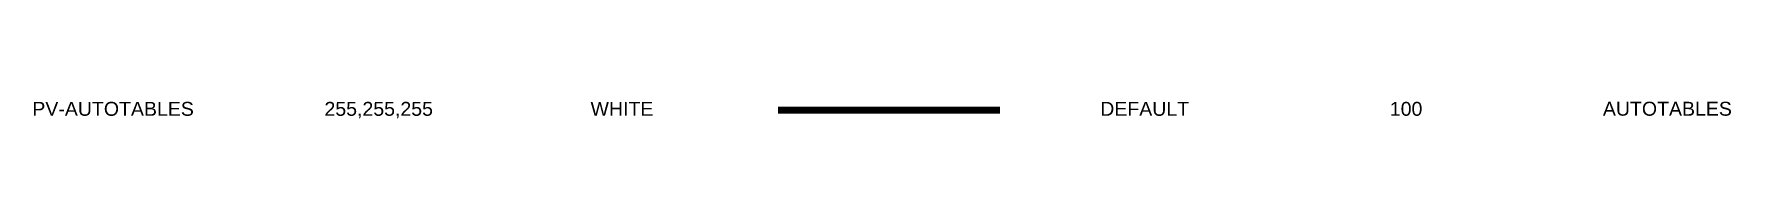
# Model space of a CAD drawing. Header units: feet. Extents: x -17.4 to 39.3, y -34.9 to 13.
# Drawn here: x -17.43 to -5.27, y -34.9 to -34.77 of the extents above; entities outside this region: 4.
import ezdxf
from ezdxf.enums import TextEntityAlignment as Align

# ---------------------------------------------------------------- set-up
doc = ezdxf.new("R2010")
doc.units = ezdxf.units.FT
doc.header["$MEASUREMENT"] = 0
doc.layers.add('PV-AUTOTABLES', color=7, linetype='Continuous')
doc.styles.add('NEI-A', font='arial.ttf')
picture_1 = doc.add_image_def('image1.png', size_in_pixel=(1478, 900))
picture_2 = doc.add_image_def('image2.png', size_in_pixel=(1695, 824))

msp = doc.modelspace()

# ---------------------------------------------------------------- linework, layer by layer
at = {"flags": 128}
for points in [[(36.051, 12.858), (36.051, 12.423), (36.172, 12.423), (36.172, 12.27), (36.636, 12.27), (36.636, 12.858), (36.051, 12.858)], [(38.226, 12.858), (38.226, 12.423), (38.347, 12.423), (38.347, 12.27), (38.811, 12.27), (38.811, 12.858), (38.226, 12.858)]]:
    msp.add_lwpolyline(points, close=True, dxfattribs=at)
at = {"layer": 'PV-AUTOTABLES', "const_width": 0.05}
msp.add_lwpolyline([(-12.098, -34.836), (-10.508, -34.836)], dxfattribs=at)

# ---------------------------------------------------------------- texts
at = {"layer": 'PV-AUTOTABLES', "style": 'NEI-A'}
for s, p in [('PV-AUTOTABLES', (-16.86, -34.827)), ('255,255,255', (-14.958, -34.827)), ('WHITE', (-13.216, -34.827)), ('DEFAULT', (-9.473, -34.827)), ('100', (-7.601, -34.827))]:
    msp.add_text(s, height=0.1, dxfattribs=at).set_placement(p, align=Align.MIDDLE_CENTER)
at = {"layer": 'PV-AUTOTABLES', "insert": (-5.73, -34.827), "char_height": 0.1, "width": 0.78558, "attachment_point": 5, "style": 'NEI-A'}
msp.add_mtext('AUTOTABLES', dxfattribs=at)

# ---------------------------------------------------------------- pictures from other files: only their frames are drawn
image = msp.add_image(picture_1, insert=(35.811, 12.193), size_in_units=(1.283, 0.781), dxfattribs=dict(fade=20))
image.dxf.flags = 7
image = msp.add_image(picture_2, insert=(37.831, 12.228), size_in_units=(1.472, 0.715), dxfattribs=dict(brightness=60, contrast=60, fade=40))
image.dxf.flags = 7

doc.saveas('drawing.dxf')
